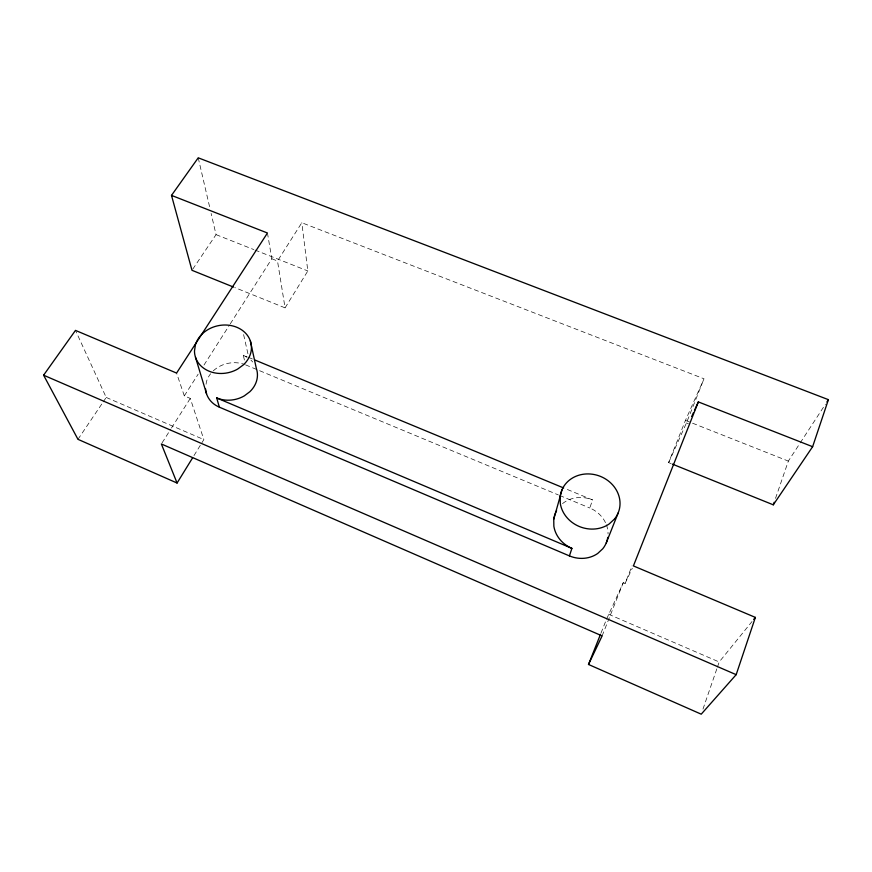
<?xml version="1.0" encoding="UTF-8"?>
<svg xmlns="http://www.w3.org/2000/svg" width="872" height="872" viewBox="0 0 872 872"><rect width="100%" height="100%" fill="white"/><g stroke="black" fill="none" stroke-linecap="round" stroke-linejoin="round"><path stroke-width="0.65" stroke-dasharray="4.36 3.27" d="M206.075 384.192L206.435 381.696A27.152 23.152 -12.6 0 1 210.588 373.783M605.495 522.666A28.7 26.018 21.6 0 0 589.788 508.005L592.546 499.928L564.903 488.473M702.974 709.089L717.002 668.344M717.438 667.069L719.193 661.979L752.013 621.551M775.502 498.392L788.343 461.092L799.471 444.033M606.509 619.24L623.284 582.659L625.082 583.423L632.058 565.819M671.157 463.621L668.628 462.596L685.457 420.38L704.009 378.786L301.81 222.731L277.503 261.011L285.068 307.86L234.753 287.553M601.004 633.061L606.007 620.493M668.628 462.596L686.438 422.975L704.009 378.786M602.116 635.906L623.284 582.659M625.082 583.423L632.298 568.25M193.987 455.587L203.852 439.586L190.281 398.417L184.308 395.877L176.569 373.063M285.068 307.86L307.827 270.952L301.81 222.731M162.083 442.845L170.759 429.177M171.479 428.032L190.281 398.417M184.308 395.877L198.162 374.164M203.994 365.03L229.521 325.038M230.252 323.894L271.824 258.766L267.671 234.296M800.213 442.889L825.435 404.216M77.968 439.325L102.493 402.962M103.234 401.861L106.21 397.447L75.483 330.39M192.734 269.186L216.038 234.633L211.122 213.444M216.038 234.633L253.763 249.555M255.016 250.057L307.827 270.952M685.457 420.38L788.343 461.092M271.824 258.766L277.503 261.011M686.438 422.975L688.389 423.748M244.411 360.027L243.288 355.209L247.059 356.779M248.313 357.291L253.338 359.373M245.533 364.845L558.374 494.936M559.628 495.46L589.788 508.005M106.21 397.447L203.852 439.586M608.514 614.215L719.193 661.979M243.288 355.209L248.989 358.479M198.227 157.821L209.901 208.146M243.604 334.597L248.095 354.49M606.422 524.846A28.7 26.018 21.6 0 1 608.057 533.958M562.516 503.624A29.136 26.323 21.2 0 1 592.546 499.928M213.302 370.84A27.152 23.152 -12.6 0 1 244.291 364.376M250.94 360.136A27.544 23.381 -12.4 0 1 252.673 361.978"/><path stroke-width="1.31" d="M205.607 388.999A27.152 23.152 -12.6 0 0 219.352 407.159L569.405 555.889L571.912 548.379A29.136 26.323 21.2 0 1 553.862 526.263L553.753 519.298L562.069 489.584M600.503 634.315L588.502 664.464L701.23 714.179L736.175 674.666L755.37 617.398L633.41 565.917L698.341 401.905L812.628 446.704L828.4 399.659L198.227 157.821L171.501 195.393L191.982 270.298L233.489 287.052M672.41 464.122L773.29 504.823L774.183 502.25M606.269 542.864L618.204 512.867M691.714 416.467L693.371 412.827M694.472 410.407L698.341 401.905M588.502 664.464L602.116 635.906L161.364 443.979L177.071 483.034L192.581 457.876M826.918 401.938L828.4 399.659M773.29 504.823L812.628 446.704M177.071 483.034L77.968 439.325L43.6 375.2L75.483 330.39L176.569 373.063L267.453 233.009L171.501 195.393M753.691 619.48L755.37 617.398M254.591 359.896L563.65 487.96M219.352 407.159L216.692 397.937L571.912 548.379M43.6 375.2L736.175 674.666M195.47 357.226L206.533 393.773M250.308 340.778L256.324 368.376A27.544 23.381 -12.4 0 1 249.915 391.659L244.302 395.877A27.544 23.381 -12.4 0 1 216.692 397.937M553.753 519.287A29.136 26.323 21.2 0 1 556.609 510.643M607.795 537.37A28.7 26.018 21.6 0 1 602.781 548.75L597.68 553.491A28.7 26.018 21.6 0 1 569.405 555.889M195.437 344.691L194.478 351.013A28.667 24.035 -11.8 0 0 208.997 371.167A28.667 24.035 -11.8 0 0 237.707 369.041L243.561 364.714A28.667 24.035 -11.8 0 0 236.912 327.316A28.667 24.035 -11.8 0 0 195.437 344.702M614.531 519.014L609.157 523.974A30.389 27.196 20.2 0 1 579.281 526.492A30.389 27.196 20.2 0 1 560.314 503.602L560.184 496.408A30.389 27.196 20.2 0 1 600.721 476.504A30.389 27.196 20.2 0 1 614.531 519.014"/></g></svg>
